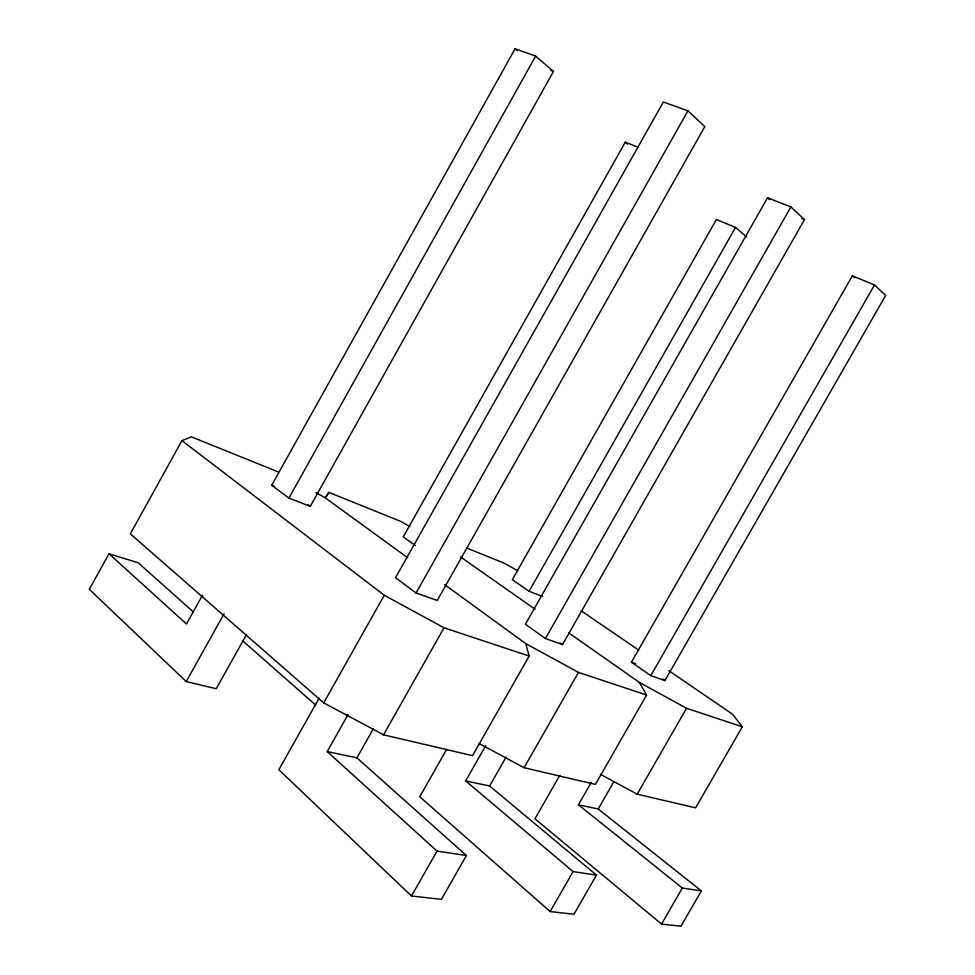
<?xml version="1.0" encoding="UTF-8"?>
<svg xmlns="http://www.w3.org/2000/svg" width="975" height="975" viewBox="0 0 975 975"><rect width="100%" height="100%" fill="white"/><g stroke="black" fill="none" stroke-linecap="round" stroke-linejoin="round"><path stroke-width="1.46" d="M193.464 612.068L138.218 562.782L108.993 553.776L89.31 589.302L186.225 681.562L216.231 688.728L246.541 634.53M277.863 471.766L191.368 436.849L181.959 440.627L130.309 533.861L323.712 702.878L383.541 734.821L472.546 755.649L529.169 656.053L525.744 643.598L444.478 584.513M202.556 595.103L186.457 623.988L108.993 553.776M271.733 485.258L515.092 48.75L535.641 56.136L553.471 71.407L310.294 506.378L288.917 498.091L271.733 485.258L274.402 486.306M186.225 681.562L224.067 613.763M288.917 498.091L535.641 56.136M326.649 496.299L328.855 492.351L400.518 521.284L409.853 526.427M638.491 147.371L625.243 142.192L403.248 536.872L415.447 545.586M319.117 698.161L278.85 769.738L411.474 896.001L441.407 899.352L466.391 855.514L356.911 757.855L327.222 751.567L348.026 714.663M323.712 702.878L384.284 595.274L181.959 440.627M416.045 592.995L687.923 110.821L663.341 101.997L395.545 577.7L416.045 592.995L437.239 600.466L704.815 126.592L687.923 110.821M356.911 757.855L373.303 728.825M383.541 734.821L444.039 627.803L529.169 656.053M529.084 591.277L735.516 227.431L716.393 219.521L512.326 579.674L529.084 591.277L542.429 596.456M446.672 749.312L419.762 796.746L550.156 911.564L573.97 914.245L596.456 875.111L489.645 785.984L465.66 780.902L485.672 745.717M767.52 197.791L525.391 624.219L545.415 638.54L562.526 644.572L804.473 219.607L790.883 206.919L767.52 197.791L769.641 199.741M545.415 638.54L790.883 206.919M411.474 896.001L437.032 851.09L466.391 855.514M489.645 785.984L506.074 757.148M524.099 767.715L578.455 672.409L646.608 695.029L595.408 784.4L524.099 767.715L479.249 743.62M559.76 775.405L534.946 818.817L661.55 924.068L680.94 926.25L701.366 890.906L598.223 808.982L578.443 804.802L591.252 782.425M631.422 662.22L852.369 275.803L874.502 284.968L885.69 295.401L664.901 680.599L650.788 675.638L631.422 662.22L635.688 663.743M650.788 675.638L874.502 284.968M598.223 808.982L613.787 781.84M550.156 911.564L573.093 871.589L596.456 875.111M637.199 794.174L686.534 708.277L742.328 726.789L695.614 807.848L637.199 794.174L600.49 774.369M661.55 924.068L682.354 888.042L701.366 890.906M315.863 492.631L325.028 497.664L328.855 492.351M550.741 70.419L553.471 71.407M801.743 218.534L804.473 219.607M466.988 548.121L503.466 562.855L517.749 570.728M384.284 595.274L444.039 627.803M525.744 643.598L578.455 672.409M568.608 632.775L639.393 682.427L686.534 708.277M581.222 610.837L638.808 650.179M668.85 670.703L732.688 714.309L742.328 726.789M662.488 678.941L664.901 680.599M460.578 556.969L535.08 609.241M560.186 642.903L562.526 644.572M325.028 497.664L407.538 557.651M308.002 504.684L310.294 506.378M578.443 804.802L682.354 888.042M465.66 780.902L573.093 871.589M515.092 48.75L517.323 50.651M625.243 142.192L627.51 144.117M735.516 227.431L746.582 236.925M242.617 640.77L315.742 705.144M327.222 751.567L437.032 851.09M852.369 275.803L854.441 277.704M639.393 682.427L646.608 695.029"/></g></svg>
